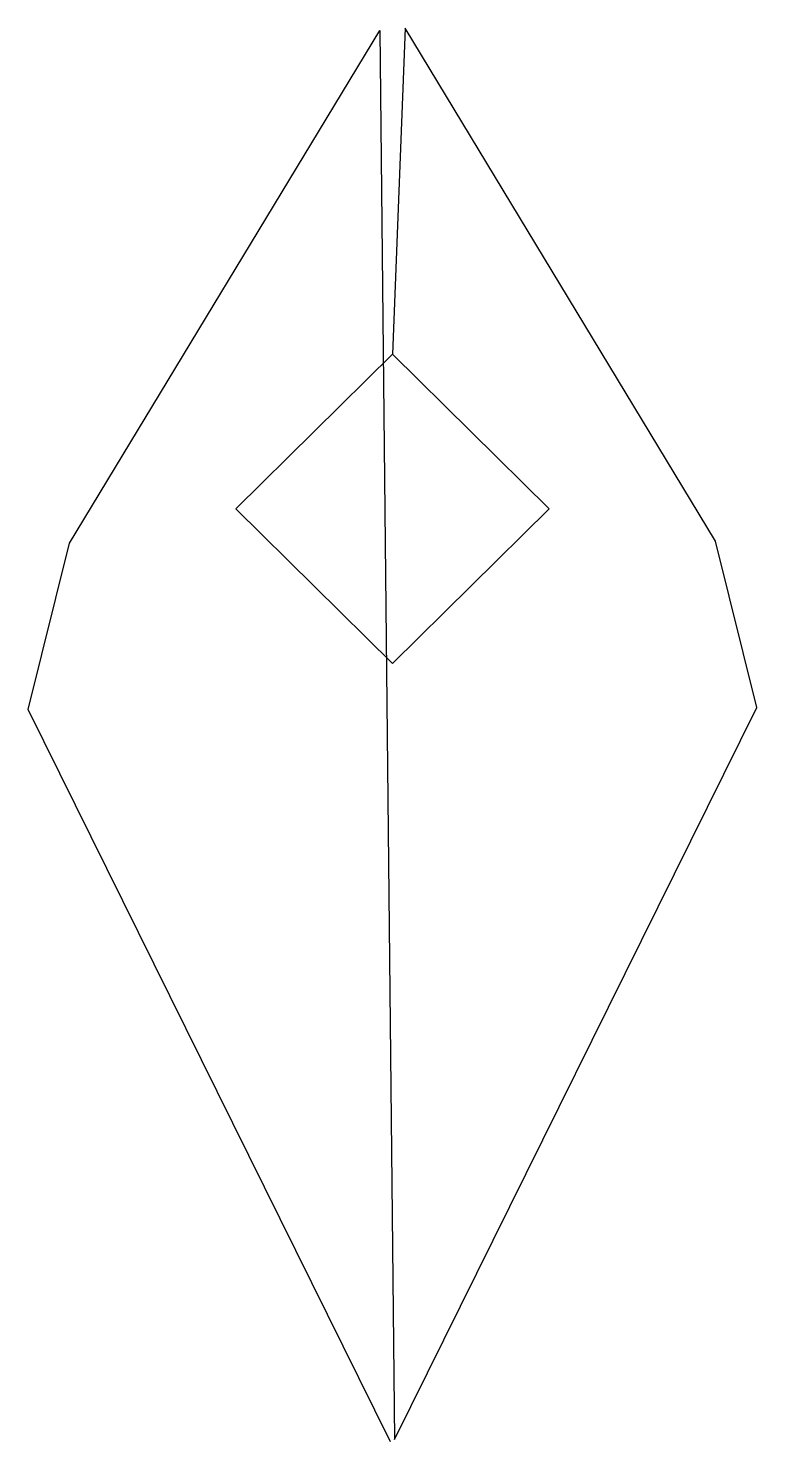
# Model space of a CAD drawing. Header units: metres. Extents: x 0 to 203, y 0 to 394.
import ezdxf

# ---------------------------------------------------------------- set-up
doc = ezdxf.new("R2010")
doc.units = ezdxf.units.M

msp = doc.modelspace()

# ---------------------------------------------------------------- linework, layer by layer
at = {"layer": 'BODY_OUTLINE'}
msp.add_lwpolyline([(101.02, 0), (0, 203.96), (11.49, 250.28), (97.97, 393.11), (102.07, 0.59), (203.08, 204.55), (191.6, 250.87), (105.11, 393.7), (101.54, 302.93), (145.18, 259.85), (101.54, 216.76), (57.91, 259.85), (101.54, 302.93), (101.54, 302.93)], dxfattribs=at)

doc.saveas('drawing.dxf')
